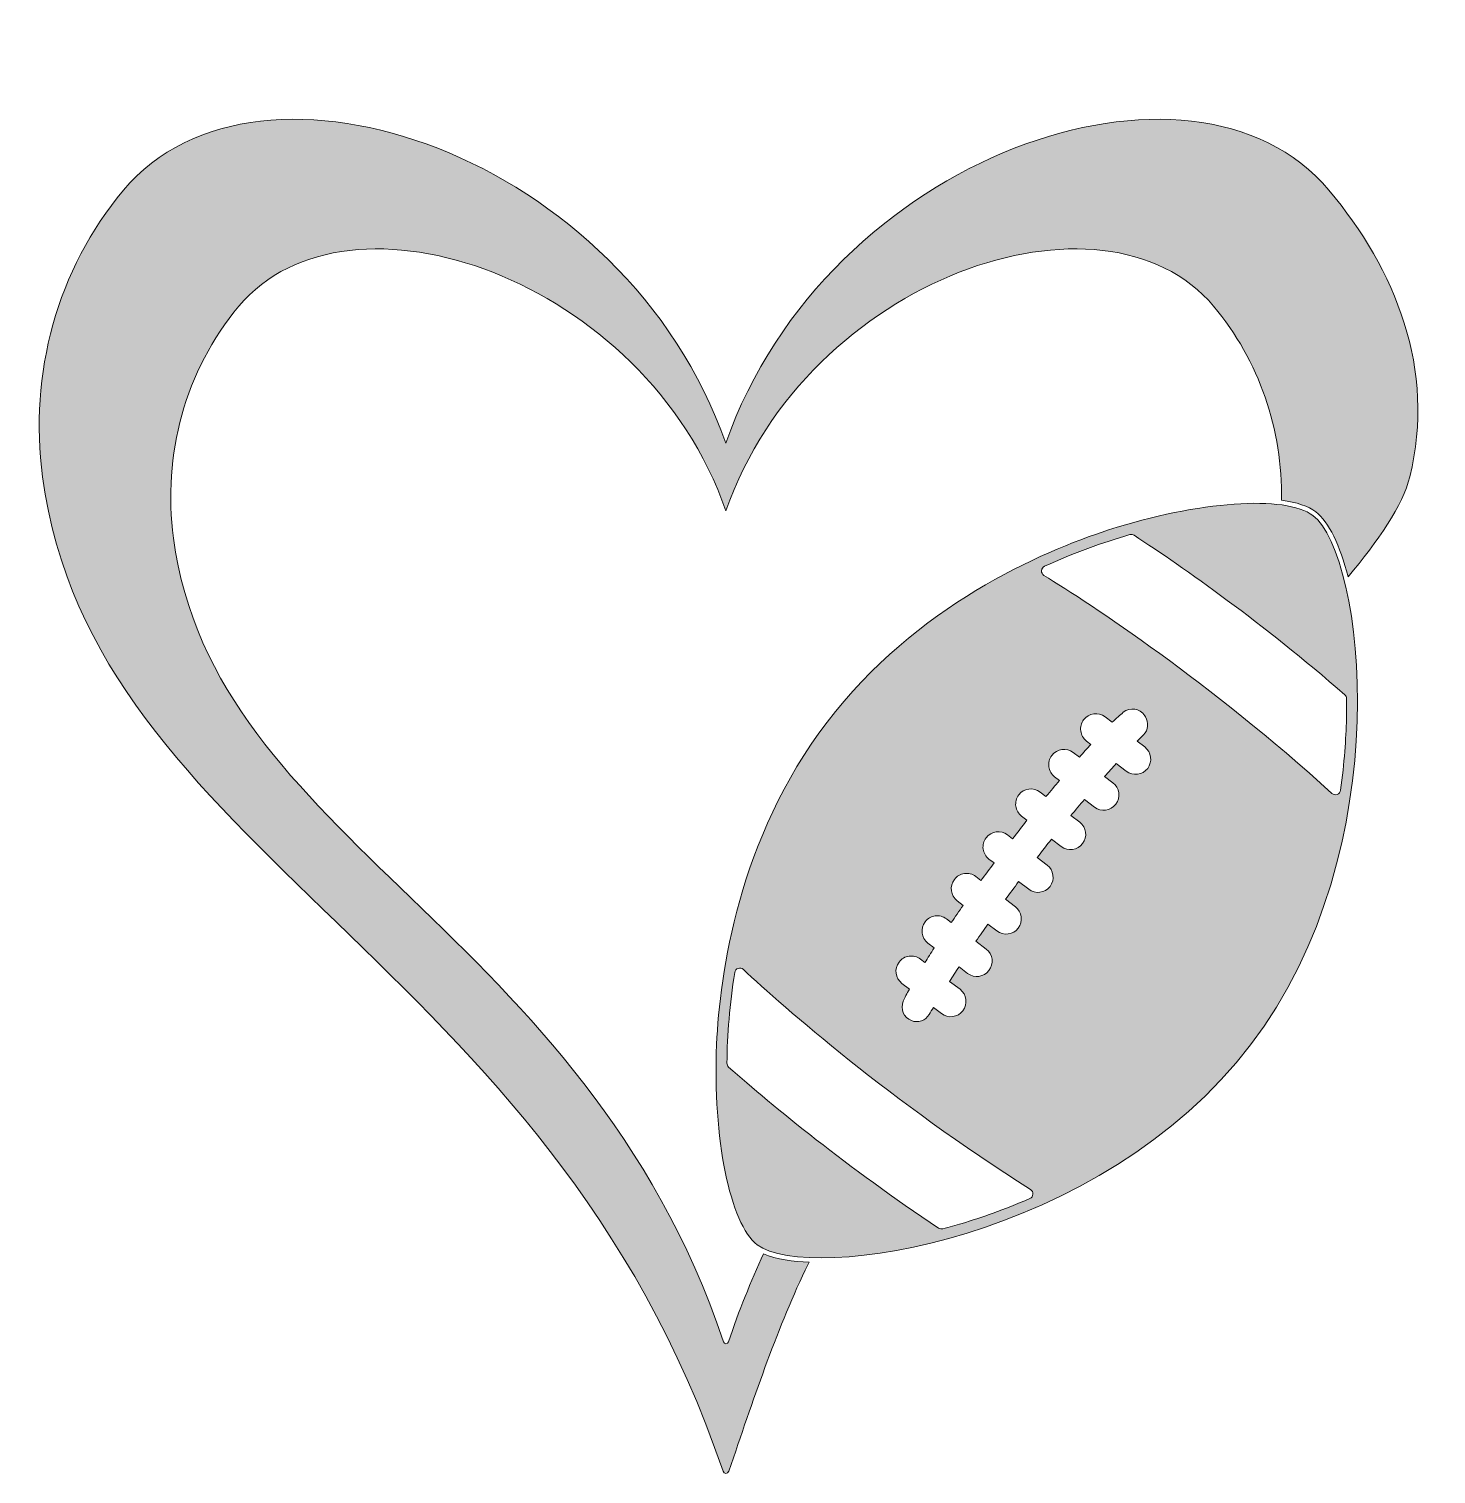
# Model space of a CAD drawing. Header units: inches. Extents: x -0.2 to 30.4, y -0.2 to 31.2.
import ezdxf

# ---------------------------------------------------------------- set-up
doc = ezdxf.new("R2010")
doc.units = ezdxf.units.IN
doc.header["$MEASUREMENT"] = 0
doc.layers.add('Layer 1', color=7, linetype='Continuous')

# ---------------------------------------------------------------- blocks, each defined once
blk = doc.blocks.new('block 2')
at = {"layer": 'Layer 1', "true_color": 0xcc3366}
h = blk.add_hatch(color=13, dxfattribs=at)
h.dxf.hatch_style = 2
edge = h.paths.add_edge_path()
edge.add_spline(control_points=[(29.81, 21.473), (29.658, 20.852), (29.118, 20.069), (28.466, 19.298), (28.29, 19.983), (28.047, 20.493), (27.763, 20.71), (27.601, 20.834), (27.349, 20.919), (27.021, 20.963), (27.038, 22.495), (26.535, 24), (25.541, 25.185), (23.153, 28.025), (16.701, 25.799), (14.93, 20.733), (13.155, 25.799), (6.713, 28.025), (4.332, 25.185), (3.161, 23.788), (2.667, 21.946), (2.91, 20.14), (3.789, 13.529), (11.815, 11.698), (14.88, 2.646), (14.894, 2.596), (14.965, 2.596), (14.982, 2.646), (15.212, 3.325), (15.47, 3.963), (15.75, 4.566), (16.027, 4.444), (16.399, 4.396), (16.737, 4.381), (16.708, 4.322), (16.68, 4.265), (16.655, 4.212), (16.002, 2.829), (15.526, 1.397), (14.993, -0.169), (14.972, -0.229), (14.887, -0.229), (14.866, -0.169), (11.074, 11.035), (1.147, 13.296), (0.06, 21.473), (-0.236, 23.707), (0.374, 25.985), (1.82, 27.711), (4.77, 31.221), (12.735, 28.469), (14.926, 22.204), (17.12, 28.469), (25.1, 31.221), (28.049, 27.711), (29.499, 25.985), (30.381, 23.805), (29.81, 21.473)], knot_values=[0, 0, 0, 0, 1, 1, 1, 2, 2, 2, 3, 3, 3, 4, 4, 4, 5, 5, 5, 6, 6, 6, 7, 7, 7, 8, 8, 8, 9, 9, 9, 10, 10, 10, 11, 11, 11, 12, 12, 12, 13, 13, 13, 14, 14, 14, 15, 15, 15, 16, 16, 16, 17, 17, 17, 18, 18, 18, 19, 19, 19, 19], degree=3, periodic=1)
at = {"layer": 'Layer 1', "true_color": 0x50332c}
h = blk.add_hatch(color=29, dxfattribs=at)
h.dxf.hatch_style = 2
edge = h.paths.add_edge_path()
edge.add_spline(control_points=[(15.611, 4.76), (16.727, 3.912), (23.09, 4.84), (26.345, 9.11), (29.604, 13.39), (28.817, 19.779), (27.702, 20.63), (27.11, 21.083), (25.199, 20.946), (23.257, 20.317), (21.798, 19.843), (19.059, 18.669), (17.129, 16.134), (15.198, 13.6), (14.795, 10.652), (14.727, 9.122), (14.639, 7.088), (15.017, 5.213), (15.611, 4.76)], knot_values=[0, 0, 0, 0, 1, 1, 1, 2, 2, 2, 3, 3, 3, 4, 4, 4, 5, 5, 5, 6, 6, 6, 6], degree=3, periodic=1)
edge = h.paths.add_edge_path()
edge.add_spline(control_points=[(21.849, 19.327), (21.771, 19.374), (21.78, 19.49), (21.862, 19.528), (22.495, 19.816), (23.124, 20.042), (23.718, 20.215), (23.75, 20.224), (23.783, 20.219), (23.812, 20.201), (24.9, 19.489), (26.602, 18.293), (28.393, 16.731), (28.418, 16.71), (28.433, 16.679), (28.434, 16.647), (28.436, 16.502), (28.433, 16.355), (28.431, 16.204), (28.419, 15.78), (28.386, 15.251), (28.302, 14.653), (28.29, 14.563), (28.18, 14.524), (28.113, 14.585), (25.461, 16.998), (22.864, 18.705), (21.849, 19.327)], knot_values=[0, 0, 0, 0, 1, 1, 1, 2, 2, 2, 3, 3, 3, 4, 4, 4, 5, 5, 5, 6, 6, 6, 7, 7, 7, 8, 8, 8, 9, 9, 9, 9], degree=3, periodic=1)
edge = h.paths.add_edge_path()
edge.add_spline(control_points=[(18.788, 10.061), (18.824, 10.137), (18.866, 10.227), (18.92, 10.326), (18.92, 10.326), (18.759, 10.449), (18.759, 10.449), (18.613, 10.56), (18.583, 10.768), (18.696, 10.913), (18.75, 10.988), (18.831, 11.032), (18.916, 11.041), (18.998, 11.052), (19.087, 11.032), (19.161, 10.976), (19.161, 10.976), (19.259, 10.903), (19.259, 10.903), (19.322, 11.003), (19.388, 11.111), (19.461, 11.222), (19.461, 11.222), (19.325, 11.324), (19.325, 11.324), (19.18, 11.436), (19.153, 11.644), (19.262, 11.789), (19.318, 11.862), (19.396, 11.905), (19.482, 11.918), (19.567, 11.928), (19.656, 11.908), (19.728, 11.852), (19.728, 11.852), (19.832, 11.773), (19.832, 11.773), (19.916, 11.895), (20.001, 12.019), (20.092, 12.147), (20.092, 12.147), (19.963, 12.246), (19.963, 12.246), (19.817, 12.355), (19.788, 12.567), (19.9, 12.711), (19.953, 12.784), (20.034, 12.827), (20.119, 12.838), (20.201, 12.851), (20.293, 12.831), (20.365, 12.775), (20.365, 12.775), (20.479, 12.688), (20.479, 12.688), (20.57, 12.813), (20.665, 12.94), (20.763, 13.07), (20.763, 13.07), (20.653, 13.153), (20.653, 13.153), (20.58, 13.209), (20.538, 13.29), (20.526, 13.372), (20.513, 13.457), (20.536, 13.546), (20.59, 13.618), (20.702, 13.763), (20.911, 13.794), (21.055, 13.681), (21.055, 13.681), (21.167, 13.598), (21.167, 13.598), (21.272, 13.733), (21.377, 13.87), (21.477, 13.998), (21.477, 13.998), (21.363, 14.085), (21.363, 14.085), (21.291, 14.141), (21.249, 14.223), (21.236, 14.305), (21.225, 14.39), (21.245, 14.479), (21.301, 14.551), (21.411, 14.696), (21.621, 14.725), (21.767, 14.613), (21.767, 14.613), (21.893, 14.515), (21.893, 14.515), (21.993, 14.637), (22.091, 14.753), (22.185, 14.867), (22.185, 14.867), (22.082, 14.944), (22.082, 14.944), (22.01, 14.999), (21.966, 15.078), (21.957, 15.163), (21.944, 15.248), (21.964, 15.336), (22.02, 15.409), (22.13, 15.554), (22.34, 15.584), (22.486, 15.472), (22.486, 15.472), (22.62, 15.372), (22.62, 15.372), (22.706, 15.47), (22.791, 15.565), (22.871, 15.651), (22.871, 15.651), (22.776, 15.723), (22.776, 15.723), (22.703, 15.779), (22.661, 15.86), (22.65, 15.942), (22.637, 16.027), (22.659, 16.115), (22.712, 16.188), (22.825, 16.332), (23.034, 16.363), (23.178, 16.251), (23.178, 16.251), (23.335, 16.134), (23.335, 16.134), (23.423, 16.217), (23.503, 16.289), (23.575, 16.348), (23.719, 16.47), (23.939, 16.433), (24.042, 16.274), (24.042, 16.274), (24.055, 16.25), (24.055, 16.25), (24.134, 16.129), (24.119, 15.965), (24.016, 15.861), (23.977, 15.819), (23.929, 15.774), (23.879, 15.718), (23.879, 15.718), (24.041, 15.594), (24.041, 15.594), (24.188, 15.485), (24.215, 15.273), (24.106, 15.128), (23.993, 14.984), (23.786, 14.956), (23.638, 15.067), (23.638, 15.067), (23.422, 15.232), (23.422, 15.232), (23.342, 15.146), (23.259, 15.051), (23.168, 14.951), (23.168, 14.951), (23.35, 14.815), (23.35, 14.815), (23.496, 14.706), (23.523, 14.495), (23.41, 14.35), (23.3, 14.205), (23.091, 14.174), (22.947, 14.287), (22.947, 14.287), (22.73, 14.453), (22.73, 14.453), (22.635, 14.341), (22.537, 14.224), (22.435, 14.104), (22.435, 14.104), (22.628, 13.957), (22.628, 13.957), (22.773, 13.845), (22.801, 13.637), (22.691, 13.492), (22.582, 13.347), (22.371, 13.32), (22.226, 13.429), (22.226, 13.429), (22.015, 13.588), (22.015, 13.588), (21.911, 13.46), (21.807, 13.33), (21.702, 13.191), (21.702, 13.191), (21.92, 13.025), (21.92, 13.025), (22.062, 12.916), (22.092, 12.705), (21.982, 12.559), (21.87, 12.414), (21.662, 12.385), (21.517, 12.497), (21.517, 12.497), (21.296, 12.663), (21.296, 12.663), (21.204, 12.537), (21.11, 12.41), (21.014, 12.28), (21.014, 12.28), (21.227, 12.118), (21.227, 12.118), (21.372, 12.006), (21.399, 11.797), (21.29, 11.652), (21.18, 11.508), (20.969, 11.478), (20.825, 11.59), (20.825, 11.59), (20.629, 11.738), (20.629, 11.738), (20.54, 11.616), (20.457, 11.491), (20.37, 11.365), (20.37, 11.365), (20.592, 11.196), (20.592, 11.196), (20.737, 11.084), (20.765, 10.875), (20.653, 10.731), (20.543, 10.585), (20.334, 10.556), (20.189, 10.668), (20.189, 10.668), (20.001, 10.811), (20.001, 10.811), (19.933, 10.707), (19.863, 10.6), (19.797, 10.493), (19.797, 10.493), (20.023, 10.32), (20.023, 10.32), (20.168, 10.209), (20.196, 9.999), (20.086, 9.854), (19.974, 9.709), (19.766, 9.682), (19.62, 9.791), (19.62, 9.791), (19.444, 9.926), (19.444, 9.926), (19.414, 9.875), (19.381, 9.824), (19.351, 9.772), (19.272, 9.639), (19.109, 9.582), (18.965, 9.639), (18.796, 9.703), (18.717, 9.896), (18.788, 10.061)], knot_values=[0, 0, 0, 0, 1, 1, 1, 2, 2, 2, 3, 3, 3, 4, 4, 4, 5, 5, 5, 6, 6, 6, 7, 7, 7, 8, 8, 8, 9, 9, 9, 10, 10, 10, 11, 11, 11, 12, 12, 12, 13, 13, 13, 14, 14, 14, 15, 15, 15, 16, 16, 16, 17, 17, 17, 18, 18, 18, 19, 19, 19, 20, 20, 20, 21, 21, 21, 22, 22, 22, 23, 23, 23, 24, 24, 24, 25, 25, 25, 26, 26, 26, 27, 27, 27, 28, 28, 28, 29, 29, 29, 30, 30, 30, 31, 31, 31, 32, 32, 32, 33, 33, 33, 34, 34, 34, 35, 35, 35, 36, 36, 36, 37, 37, 37, 38, 38, 38, 39, 39, 39, 40, 40, 40, 41, 41, 41, 42, 42, 42, 43, 43, 43, 44, 44, 44, 45, 45, 45, 46, 46, 46, 47, 47, 47, 48, 48, 48, 49, 49, 49, 50, 50, 50, 51, 51, 51, 52, 52, 52, 53, 53, 53, 54, 54, 54, 55, 55, 55, 56, 56, 56, 57, 57, 57, 58, 58, 58, 59, 59, 59, 60, 60, 60, 61, 61, 61, 62, 62, 62, 63, 63, 63, 64, 64, 64, 65, 65, 65, 66, 66, 66, 67, 67, 67, 68, 68, 68, 69, 69, 69, 70, 70, 70, 71, 71, 71, 72, 72, 72, 73, 73, 73, 74, 74, 74, 75, 75, 75, 76, 76, 76, 77, 77, 77, 78, 78, 78, 79, 79, 79, 80, 80, 80, 81, 81, 81, 82, 82, 82, 83, 83, 83, 84, 84, 84, 84], degree=3, periodic=1)
edge = h.paths.add_edge_path()
edge.add_spline(control_points=[(14.988, 8.629), (14.964, 8.651), (14.95, 8.681), (14.951, 8.715), (14.958, 9.333), (15.011, 9.998), (15.12, 10.686), (15.134, 10.776), (15.243, 10.815), (15.309, 10.752), (16.177, 9.941), (18.518, 7.884), (21.556, 5.965), (21.633, 5.917), (21.625, 5.801), (21.541, 5.765), (20.98, 5.524), (20.473, 5.349), (20.067, 5.225), (19.927, 5.183), (19.788, 5.145), (19.652, 5.109), (19.62, 5.101), (19.586, 5.107), (19.558, 5.125), (17.575, 6.442), (15.965, 7.768), (14.988, 8.629)], knot_values=[0, 0, 0, 0, 1, 1, 1, 2, 2, 2, 3, 3, 3, 4, 4, 4, 5, 5, 5, 6, 6, 6, 7, 7, 7, 8, 8, 8, 9, 9, 9, 9], degree=3, periodic=1)
at = {"layer": 'Layer 1', "lineweight": 0}
for points, knots in [([(29.81, 21.473), (29.658, 20.852), (29.118, 20.069), (28.466, 19.298), (28.29, 19.983), (28.047, 20.493), (27.763, 20.71), (27.601, 20.834), (27.349, 20.919), (27.021, 20.963), (27.038, 22.495), (26.535, 24), (25.541, 25.185), (23.153, 28.025), (16.701, 25.799), (14.93, 20.733), (13.155, 25.799), (6.713, 28.025), (4.332, 25.185), (3.161, 23.788), (2.667, 21.946), (2.91, 20.14), (3.789, 13.529), (11.815, 11.698), (14.88, 2.646), (14.894, 2.596), (14.965, 2.596), (14.982, 2.646), (15.212, 3.325), (15.47, 3.963), (15.75, 4.566), (16.027, 4.444), (16.399, 4.396), (16.737, 4.381), (16.708, 4.322), (16.68, 4.265), (16.655, 4.212), (16.002, 2.829), (15.526, 1.397), (14.993, -0.169), (14.972, -0.229), (14.887, -0.229), (14.866, -0.169), (11.074, 11.035), (1.147, 13.296), (0.06, 21.473), (-0.236, 23.707), (0.374, 25.985), (1.82, 27.711), (4.77, 31.221), (12.735, 28.469), (14.926, 22.204), (17.12, 28.469), (25.1, 31.221), (28.049, 27.711), (29.499, 25.985), (30.381, 23.805), (29.81, 21.473)], [0, 0, 0, 0, 1, 1, 1, 2, 2, 2, 3, 3, 3, 4, 4, 4, 5, 5, 5, 6, 6, 6, 7, 7, 7, 8, 8, 8, 9, 9, 9, 10, 10, 10, 11, 11, 11, 12, 12, 12, 13, 13, 13, 14, 14, 14, 15, 15, 15, 16, 16, 16, 17, 17, 17, 18, 18, 18, 19, 19, 19, 19]), ([(15.611, 4.76), (16.727, 3.912), (23.09, 4.84), (26.345, 9.11), (29.604, 13.39), (28.817, 19.779), (27.702, 20.63), (27.11, 21.083), (25.199, 20.946), (23.257, 20.317), (21.798, 19.843), (19.059, 18.669), (17.129, 16.134), (15.198, 13.6), (14.795, 10.652), (14.727, 9.122), (14.639, 7.088), (15.017, 5.213), (15.611, 4.76)], [0, 0, 0, 0, 1, 1, 1, 2, 2, 2, 3, 3, 3, 4, 4, 4, 5, 5, 5, 6, 6, 6, 6]), ([(21.849, 19.327), (21.771, 19.374), (21.78, 19.49), (21.862, 19.528), (22.495, 19.816), (23.124, 20.042), (23.718, 20.215), (23.75, 20.224), (23.783, 20.219), (23.812, 20.201), (24.9, 19.489), (26.602, 18.293), (28.393, 16.731), (28.418, 16.71), (28.433, 16.679), (28.434, 16.647), (28.436, 16.502), (28.433, 16.355), (28.431, 16.204), (28.419, 15.78), (28.386, 15.251), (28.302, 14.653), (28.29, 14.563), (28.18, 14.524), (28.113, 14.585), (25.461, 16.998), (22.864, 18.705), (21.849, 19.327)], [0, 0, 0, 0, 1, 1, 1, 2, 2, 2, 3, 3, 3, 4, 4, 4, 5, 5, 5, 6, 6, 6, 7, 7, 7, 8, 8, 8, 9, 9, 9, 9]), ([(18.788, 10.061), (18.824, 10.137), (18.866, 10.227), (18.92, 10.326), (18.92, 10.326), (18.759, 10.449), (18.759, 10.449), (18.613, 10.56), (18.583, 10.768), (18.696, 10.913), (18.75, 10.988), (18.831, 11.032), (18.916, 11.041), (18.998, 11.052), (19.087, 11.032), (19.161, 10.976), (19.161, 10.976), (19.259, 10.903), (19.259, 10.903), (19.322, 11.003), (19.388, 11.111), (19.461, 11.222), (19.461, 11.222), (19.325, 11.324), (19.325, 11.324), (19.18, 11.436), (19.153, 11.644), (19.262, 11.789), (19.318, 11.862), (19.396, 11.905), (19.482, 11.918), (19.567, 11.928), (19.656, 11.908), (19.728, 11.852), (19.728, 11.852), (19.832, 11.773), (19.832, 11.773), (19.916, 11.895), (20.001, 12.019), (20.092, 12.147), (20.092, 12.147), (19.963, 12.246), (19.963, 12.246), (19.817, 12.355), (19.788, 12.567), (19.9, 12.711), (19.953, 12.784), (20.034, 12.827), (20.119, 12.838), (20.201, 12.851), (20.293, 12.831), (20.365, 12.775), (20.365, 12.775), (20.479, 12.688), (20.479, 12.688), (20.57, 12.813), (20.665, 12.94), (20.763, 13.07), (20.763, 13.07), (20.653, 13.153), (20.653, 13.153), (20.58, 13.209), (20.538, 13.29), (20.526, 13.372), (20.513, 13.457), (20.536, 13.546), (20.59, 13.618), (20.702, 13.763), (20.911, 13.794), (21.055, 13.681), (21.055, 13.681), (21.167, 13.598), (21.167, 13.598), (21.272, 13.733), (21.377, 13.87), (21.477, 13.998), (21.477, 13.998), (21.363, 14.085), (21.363, 14.085), (21.291, 14.141), (21.249, 14.223), (21.236, 14.305), (21.225, 14.39), (21.245, 14.479), (21.301, 14.551), (21.411, 14.696), (21.621, 14.725), (21.767, 14.613), (21.767, 14.613), (21.893, 14.515), (21.893, 14.515), (21.993, 14.637), (22.091, 14.753), (22.185, 14.867), (22.185, 14.867), (22.082, 14.944), (22.082, 14.944), (22.01, 14.999), (21.966, 15.078), (21.957, 15.163), (21.944, 15.248), (21.964, 15.336), (22.02, 15.409), (22.13, 15.554), (22.34, 15.584), (22.486, 15.472), (22.486, 15.472), (22.62, 15.372), (22.62, 15.372), (22.706, 15.47), (22.791, 15.565), (22.871, 15.651), (22.871, 15.651), (22.776, 15.723), (22.776, 15.723), (22.703, 15.779), (22.661, 15.86), (22.65, 15.942), (22.637, 16.027), (22.659, 16.115), (22.712, 16.188), (22.825, 16.332), (23.034, 16.363), (23.178, 16.251), (23.178, 16.251), (23.335, 16.134), (23.335, 16.134), (23.423, 16.217), (23.503, 16.289), (23.575, 16.348), (23.719, 16.47), (23.939, 16.433), (24.042, 16.274), (24.042, 16.274), (24.055, 16.25), (24.055, 16.25), (24.134, 16.129), (24.119, 15.965), (24.016, 15.861), (23.977, 15.819), (23.929, 15.774), (23.879, 15.718), (23.879, 15.718), (24.041, 15.594), (24.041, 15.594), (24.188, 15.485), (24.215, 15.273), (24.106, 15.128), (23.993, 14.984), (23.786, 14.956), (23.638, 15.067), (23.638, 15.067), (23.422, 15.232), (23.422, 15.232), (23.342, 15.146), (23.259, 15.051), (23.168, 14.951), (23.168, 14.951), (23.35, 14.815), (23.35, 14.815), (23.496, 14.706), (23.523, 14.495), (23.41, 14.35), (23.3, 14.205), (23.091, 14.174), (22.947, 14.287), (22.947, 14.287), (22.73, 14.453), (22.73, 14.453), (22.635, 14.341), (22.537, 14.224), (22.435, 14.104), (22.435, 14.104), (22.628, 13.957), (22.628, 13.957), (22.773, 13.845), (22.801, 13.637), (22.691, 13.492), (22.582, 13.347), (22.371, 13.32), (22.226, 13.429), (22.226, 13.429), (22.015, 13.588), (22.015, 13.588), (21.911, 13.46), (21.807, 13.33), (21.702, 13.191), (21.702, 13.191), (21.92, 13.025), (21.92, 13.025), (22.062, 12.916), (22.092, 12.705), (21.982, 12.559), (21.87, 12.414), (21.662, 12.385), (21.517, 12.497), (21.517, 12.497), (21.296, 12.663), (21.296, 12.663), (21.204, 12.537), (21.11, 12.41), (21.014, 12.28), (21.014, 12.28), (21.227, 12.118), (21.227, 12.118), (21.372, 12.006), (21.399, 11.797), (21.29, 11.652), (21.18, 11.508), (20.969, 11.478), (20.825, 11.59), (20.825, 11.59), (20.629, 11.738), (20.629, 11.738), (20.54, 11.616), (20.457, 11.491), (20.37, 11.365), (20.37, 11.365), (20.592, 11.196), (20.592, 11.196), (20.737, 11.084), (20.765, 10.875), (20.653, 10.731), (20.543, 10.585), (20.334, 10.556), (20.189, 10.668), (20.189, 10.668), (20.001, 10.811), (20.001, 10.811), (19.933, 10.707), (19.863, 10.6), (19.797, 10.493), (19.797, 10.493), (20.023, 10.32), (20.023, 10.32), (20.168, 10.209), (20.196, 9.999), (20.086, 9.854), (19.974, 9.709), (19.766, 9.682), (19.62, 9.791), (19.62, 9.791), (19.444, 9.926), (19.444, 9.926), (19.414, 9.875), (19.381, 9.824), (19.351, 9.772), (19.272, 9.639), (19.109, 9.582), (18.965, 9.639), (18.796, 9.703), (18.717, 9.896), (18.788, 10.061)], [0, 0, 0, 0, 1, 1, 1, 2, 2, 2, 3, 3, 3, 4, 4, 4, 5, 5, 5, 6, 6, 6, 7, 7, 7, 8, 8, 8, 9, 9, 9, 10, 10, 10, 11, 11, 11, 12, 12, 12, 13, 13, 13, 14, 14, 14, 15, 15, 15, 16, 16, 16, 17, 17, 17, 18, 18, 18, 19, 19, 19, 20, 20, 20, 21, 21, 21, 22, 22, 22, 23, 23, 23, 24, 24, 24, 25, 25, 25, 26, 26, 26, 27, 27, 27, 28, 28, 28, 29, 29, 29, 30, 30, 30, 31, 31, 31, 32, 32, 32, 33, 33, 33, 34, 34, 34, 35, 35, 35, 36, 36, 36, 37, 37, 37, 38, 38, 38, 39, 39, 39, 40, 40, 40, 41, 41, 41, 42, 42, 42, 43, 43, 43, 44, 44, 44, 45, 45, 45, 46, 46, 46, 47, 47, 47, 48, 48, 48, 49, 49, 49, 50, 50, 50, 51, 51, 51, 52, 52, 52, 53, 53, 53, 54, 54, 54, 55, 55, 55, 56, 56, 56, 57, 57, 57, 58, 58, 58, 59, 59, 59, 60, 60, 60, 61, 61, 61, 62, 62, 62, 63, 63, 63, 64, 64, 64, 65, 65, 65, 66, 66, 66, 67, 67, 67, 68, 68, 68, 69, 69, 69, 70, 70, 70, 71, 71, 71, 72, 72, 72, 73, 73, 73, 74, 74, 74, 75, 75, 75, 76, 76, 76, 77, 77, 77, 78, 78, 78, 79, 79, 79, 80, 80, 80, 81, 81, 81, 82, 82, 82, 83, 83, 83, 84, 84, 84, 84]), ([(14.988, 8.629), (14.964, 8.651), (14.95, 8.681), (14.951, 8.715), (14.958, 9.333), (15.011, 9.998), (15.12, 10.686), (15.134, 10.776), (15.243, 10.815), (15.309, 10.752), (16.177, 9.941), (18.518, 7.884), (21.556, 5.965), (21.633, 5.917), (21.625, 5.801), (21.541, 5.765), (20.98, 5.524), (20.473, 5.349), (20.067, 5.225), (19.927, 5.183), (19.788, 5.145), (19.652, 5.109), (19.62, 5.101), (19.586, 5.107), (19.558, 5.125), (17.575, 6.442), (15.965, 7.768), (14.988, 8.629)], [0, 0, 0, 0, 1, 1, 1, 2, 2, 2, 3, 3, 3, 4, 4, 4, 5, 5, 5, 6, 6, 6, 7, 7, 7, 8, 8, 8, 9, 9, 9, 9])]:
    blk.add_open_spline(points, degree=3, knots=knots, dxfattribs=at)

msp = doc.modelspace()

# ---------------------------------------------------------------- block references
at = {"layer": 'Layer 1'}
msp.add_blockref('block 2', (0, 0), dxfattribs=at)

doc.saveas('drawing.dxf')
